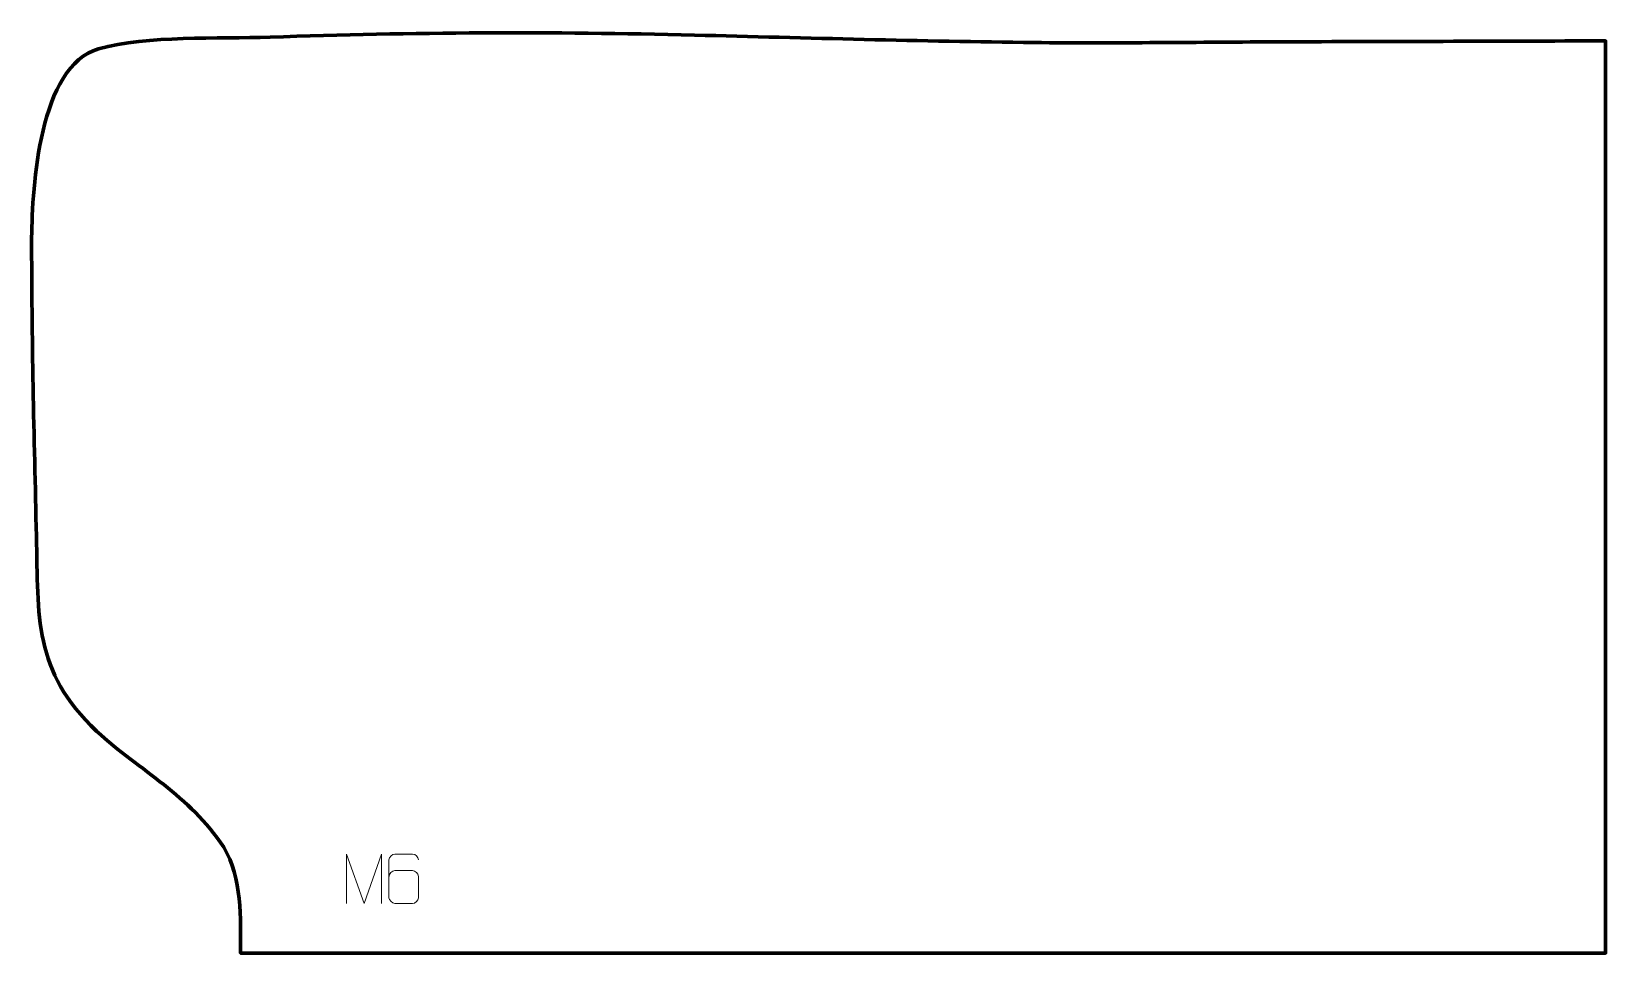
# Model space of a CAD drawing. Header units: millimetres. Extents: x 1284 to 2079, y 152 to 618.
import ezdxf

# ---------------------------------------------------------------- set-up
doc = ezdxf.new("R2010")
doc.units = ezdxf.units.MM
doc.header["$MEASUREMENT"] = 0
doc.layers.add('layer 2', color=7, linetype='Continuous')

msp = doc.modelspace()

# ---------------------------------------------------------------- linework, layer by layer
at = {"layer": 'layer 2', "color": 242, "lineweight": 158}
msp.add_open_spline([(1915.2971, 612.4894), (1969.9573, 612.6519), (2024.6176, 612.8147), (2079.2779, 612.9776), (2079.2779, 612.9776), (2079.2779, 612.9776), (2079.2779, 152.1252), (2079.2779, 152.1252), (2079.2779, 152.1252), (1849.353, 152.1252), (1619.4098, 151.9194), (1389.4873, 152.1266), (1389.4873, 152.1266), (1389.4458, 169.8313), (1390.4382, 189.9924), (1380.9961, 205.6142), (1380.9961, 205.6142), (1363.2883, 232.2256), (1339.3416, 243.7719), (1316.715, 264.2089), (1316.715, 264.2089), (1284.6351, 294.9471), (1287.3636, 321.7518), (1286.3464, 362.7937), (1286.3464, 362.7937), (1285.1862, 412.9832), (1283.8479, 463.4601), (1283.9329, 513.6513), (1283.9329, 513.6513), (1284.3187, 539.5291), (1287.6176, 600.1254), (1317.7737, 608.9948), (1317.7737, 608.9948), (1342.6193, 615.7646), (1378.1346, 613.9398), (1404.4892, 614.8619), (1404.4892, 614.8619), (1476.391, 617.3679), (1546.9823, 617.706), (1618.9036, 615.8739), (1618.9036, 615.8739), (1675.9762, 614.4201), (1733.3678, 612.7554), (1790.4361, 612.1282), (1790.4361, 612.1282), (1832.0535, 611.6707), (1873.6788, 612.3606), (1915.2971, 612.4894)], degree=3, knots=[0, 0, 0, 0, 0.07692308, 0.07692308, 0.07692308, 0.07692308, 0.15384615, 0.15384615, 0.15384615, 0.15384615, 0.23076923, 0.23076923, 0.23076923, 0.23076923, 0.30769231, 0.30769231, 0.30769231, 0.30769231, 0.38461538, 0.38461538, 0.38461538, 0.38461538, 0.46153846, 0.46153846, 0.46153846, 0.46153846, 0.53846154, 0.53846154, 0.53846154, 0.53846154, 0.61538462, 0.61538462, 0.61538462, 0.61538462, 0.69230769, 0.69230769, 0.69230769, 0.69230769, 0.76923077, 0.76923077, 0.76923077, 0.76923077, 0.84615385, 0.84615385, 0.84615385, 0.84615385, 1, 1, 1, 1], dxfattribs=at)
at = {"layer": 'layer 2', "color": 142, "lineweight": 9}
for points, knots in [([(1443.0534, 177.1491), (1443.0534, 177.1491), (1443.0534, 202.1542), (1443.0534, 202.1542), (1443.0534, 202.1542), (1443.0534, 202.1542), (1451.9954, 177.1491), (1451.9954, 177.1491), (1451.9954, 177.1491), (1451.9954, 177.1491), (1460.7718, 202.1536), (1460.7718, 202.1536), (1460.7718, 202.1536), (1460.7718, 202.1536), (1460.7718, 177.1491), (1460.7718, 177.1491)], [0, 0, 0, 0, 0.2, 0.2, 0.2, 0.2, 0.4, 0.4, 0.4, 0.4, 0.6, 0.6, 0.6, 0.6, 1, 1, 1, 1]), ([(1479.3944, 199.2103), (1479.3703, 200.5523), (1478.0115, 202.2087), (1476.4366, 202.1743), (1476.4366, 202.1743), (1473.4461, 202.174), (1470.4554, 202.174), (1467.4643, 202.1743), (1467.4643, 202.1743), (1466.2429, 202.1893), (1464.5115, 200.749), (1464.5065, 199.2103), (1464.5065, 199.2103), (1464.5068, 192.8378), (1464.5068, 186.465), (1464.5065, 180.0923), (1464.5065, 180.0923), (1464.5112, 178.9272), (1466.2429, 177.1527), (1467.4643, 177.1283), (1467.4643, 177.1283), (1470.4554, 177.1286), (1473.4461, 177.1286), (1476.4366, 177.1283), (1476.4366, 177.1283), (1477.7171, 177.1721), (1479.39, 178.7897), (1479.3944, 180.0923), (1479.3944, 180.0923), (1479.3944, 183.6824), (1479.3944, 187.2722), (1479.3944, 190.8617), (1479.3944, 190.8617), (1479.3559, 192.3427), (1477.7701, 193.7783), (1476.4366, 193.7763), (1476.4366, 193.7763), (1473.4461, 193.7766), (1470.4554, 193.7766), (1467.4643, 193.7763), (1467.4643, 193.7763), (1466.1323, 193.7813), (1464.4862, 192.2712), (1464.528, 190.8399)], [0, 0, 0, 0, 0.08333333, 0.08333333, 0.08333333, 0.08333333, 0.16666667, 0.16666667, 0.16666667, 0.16666667, 0.25, 0.25, 0.25, 0.25, 0.33333333, 0.33333333, 0.33333333, 0.33333333, 0.41666667, 0.41666667, 0.41666667, 0.41666667, 0.5, 0.5, 0.5, 0.5, 0.58333333, 0.58333333, 0.58333333, 0.58333333, 0.66666667, 0.66666667, 0.66666667, 0.66666667, 0.75, 0.75, 0.75, 0.75, 0.83333333, 0.83333333, 0.83333333, 0.83333333, 1, 1, 1, 1])]:
    msp.add_open_spline(points, degree=3, knots=knots, dxfattribs=at)

doc.saveas('drawing.dxf')
